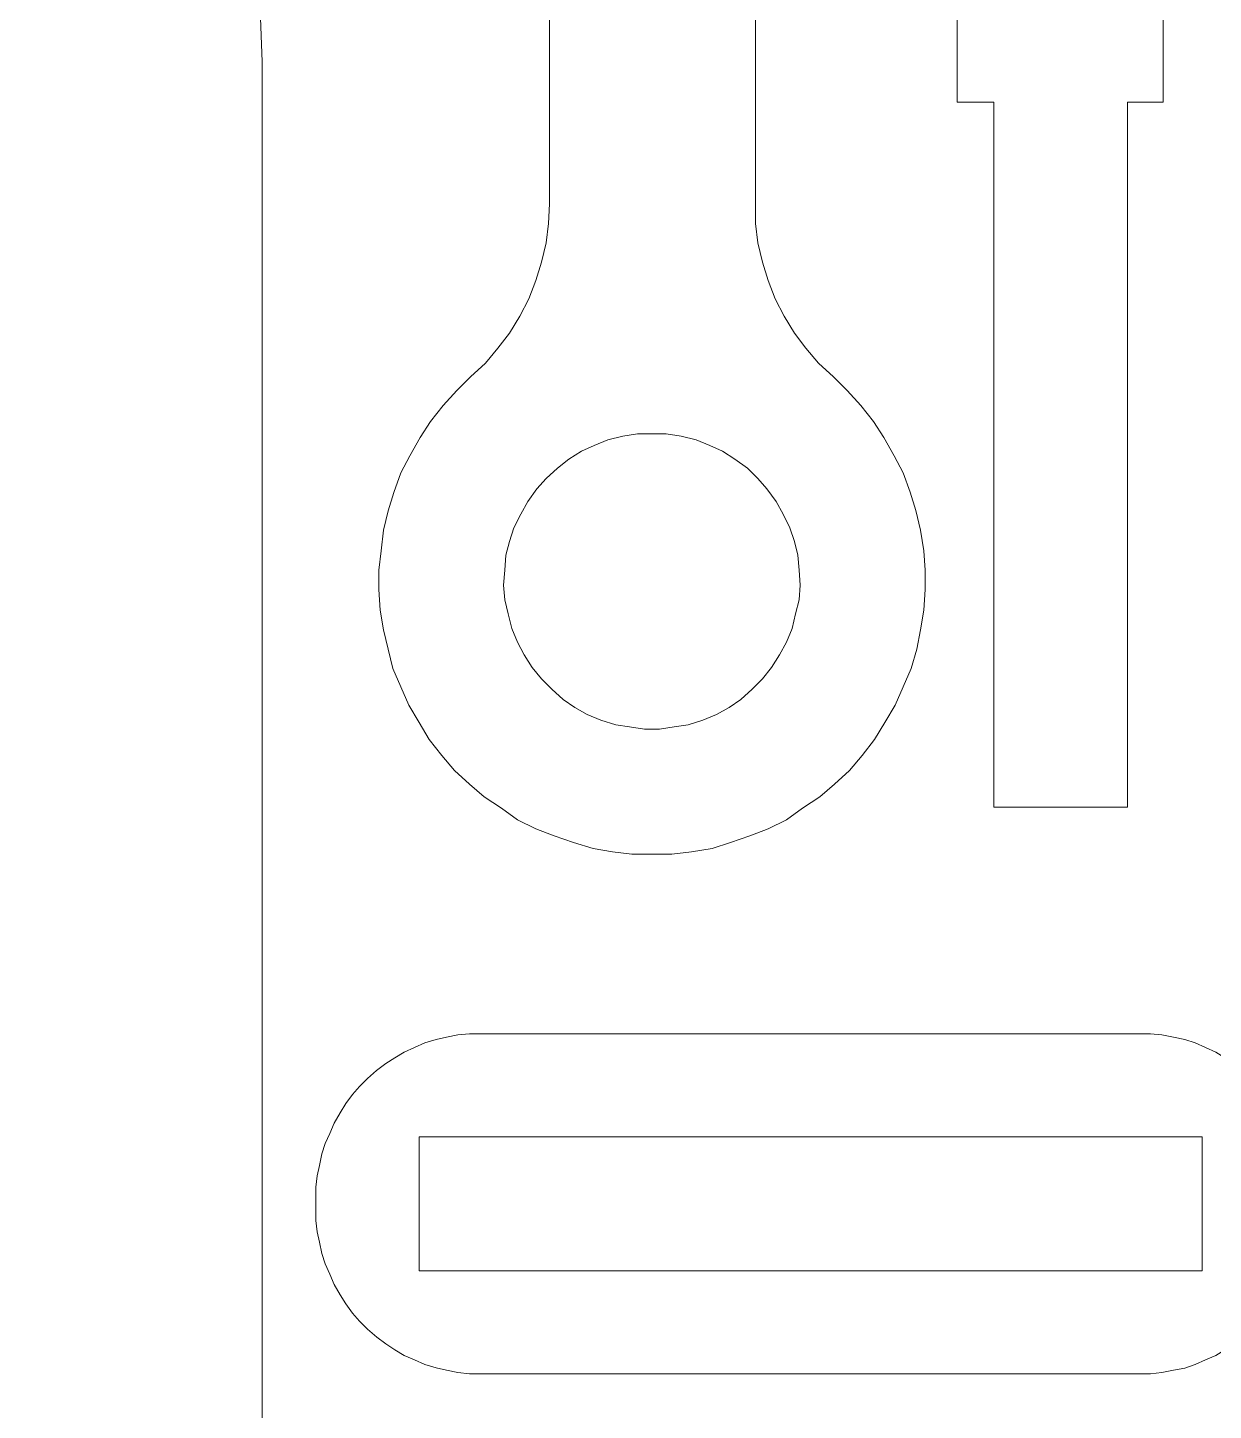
# Model space of a CAD drawing. Header units: millimetres. Extents: x -458 to -145, y 20 to 213.
# Drawn here: x -196.59 to -169.19, y 135.2 to 167.16 of the extents above; entities that cross this region are included whole.
import ezdxf

# ---------------------------------------------------------------- set-up
doc = ezdxf.new("R2010")
doc.units = ezdxf.units.MM
doc.header["$MEASUREMENT"] = 0
doc.layers.add('Layer 1', color=7, linetype='Continuous')

msp = doc.modelspace()

# ---------------------------------------------------------------- linework, layer by layer
at = {"layer": 'Layer 1', "lineweight": 0}
for points, knots in [([(-191.1739, 166.3707), (-191.1739, 166.3707), (-191.2797, 169.2285), (-191.2797, 169.2285), (-191.2797, 169.2285), (-191.2797, 169.2285), (-191.5972, 172.0593), (-191.5972, 172.0593), (-191.5972, 172.0593), (-191.5972, 172.0593), (-192.0994, 174.8641), (-192.0994, 174.8641), (-192.0994, 174.8641), (-192.0994, 174.8641), (-192.7878, 177.6422), (-192.7878, 177.6422), (-192.7878, 177.6422), (-192.7878, 177.6422), (-193.7138, 180.341), (-193.7138, 180.341), (-193.7138, 180.341), (-193.7138, 180.341), (-194.7986, 182.9868), (-194.7986, 182.9868), (-194.7986, 182.9868), (-194.7986, 182.9868), (-196.0686, 185.5268), (-196.0686, 185.5268), (-196.0686, 185.5268), (-196.0686, 185.5268), (-197.5238, 187.9874), (-197.5238, 187.9874), (-197.5238, 187.9874), (-197.5238, 187.9874), (-199.1642, 190.3422), (-199.1642, 190.3422), (-199.1642, 190.3422), (-199.1642, 190.3422), (-200.9369, 192.5644), (-200.9369, 192.5644), (-200.9369, 192.5644), (-200.9369, 192.5644), (-202.8948, 194.6546), (-202.8948, 194.6546), (-202.8948, 194.6546), (-202.8948, 194.6546), (-204.9845, 196.5861), (-204.9845, 196.5861), (-204.9845, 196.5861), (-204.9845, 196.5861), (-207.207, 198.3853), (-207.207, 198.3853), (-207.207, 198.3853), (-207.207, 198.3853), (-209.5613, 200.0257), (-209.5613, 200.0257), (-209.5613, 200.0257), (-209.5613, 200.0257), (-212.0225, 201.4809), (-212.0225, 201.4809), (-212.0225, 201.4809), (-212.0225, 201.4809), (-214.5625, 202.7509), (-214.5625, 202.7509), (-214.5625, 202.7509), (-214.5625, 202.7509), (-217.2083, 203.836), (-217.2083, 203.836), (-217.2083, 203.836), (-217.2083, 203.836), (-219.9071, 204.7353), (-219.9071, 204.7353), (-219.9071, 204.7353), (-219.9071, 204.7353), (-222.6852, 205.4497), (-222.6852, 205.4497), (-222.6852, 205.4497), (-222.6852, 205.4497), (-225.4898, 205.9524), (-225.4898, 205.9524), (-225.4898, 205.9524), (-225.4898, 205.9524), (-228.3208, 206.2699), (-228.3208, 206.2699), (-228.3208, 206.2699), (-228.3208, 206.2699), (-231.1783, 206.3757), (-231.1783, 206.3757)], [0, 0, 0, 0, 0.0434783, 0.0434783, 0.0434783, 0.0434783, 0.0869565, 0.0869565, 0.0869565, 0.0869565, 0.1304348, 0.1304348, 0.1304348, 0.1304348, 0.173913, 0.173913, 0.173913, 0.173913, 0.2173913, 0.2173913, 0.2173913, 0.2173913, 0.2608696, 0.2608696, 0.2608696, 0.2608696, 0.3043478, 0.3043478, 0.3043478, 0.3043478, 0.3478261, 0.3478261, 0.3478261, 0.3478261, 0.3913043, 0.3913043, 0.3913043, 0.3913043, 0.4347826, 0.4347826, 0.4347826, 0.4347826, 0.4782609, 0.4782609, 0.4782609, 0.4782609, 0.5217391, 0.5217391, 0.5217391, 0.5217391, 0.5652174, 0.5652174, 0.5652174, 0.5652174, 0.6086957, 0.6086957, 0.6086957, 0.6086957, 0.6521739, 0.6521739, 0.6521739, 0.6521739, 0.6956522, 0.6956522, 0.6956522, 0.6956522, 0.7391304, 0.7391304, 0.7391304, 0.7391304, 0.7826087, 0.7826087, 0.7826087, 0.7826087, 0.826087, 0.826087, 0.826087, 0.826087, 0.8695652, 0.8695652, 0.8695652, 0.8695652, 0.9130435, 0.9130435, 0.9130435, 0.9130435, 1, 1, 1, 1]), ([(-184.5331, 163.0901), (-184.5331, 163.0901), (-184.5596, 162.6403), (-184.5596, 162.6403), (-184.5596, 162.6403), (-184.5596, 162.6403), (-184.6123, 162.1905), (-184.6123, 162.1905), (-184.6123, 162.1905), (-184.6123, 162.1905), (-184.7181, 161.7407), (-184.7181, 161.7407), (-184.7181, 161.7407), (-184.7181, 161.7407), (-184.8504, 161.3174), (-184.8504, 161.3174), (-184.8504, 161.3174), (-184.8504, 161.3174), (-185.0092, 160.8938), (-185.0092, 160.8938), (-185.0092, 160.8938), (-185.0092, 160.8938), (-185.2211, 160.4969), (-185.2211, 160.4969), (-185.2211, 160.4969), (-185.2211, 160.4969), (-185.4592, 160.1), (-185.4592, 160.1), (-185.4592, 160.1), (-185.4592, 160.1), (-185.7238, 159.756), (-185.7238, 159.756), (-185.7238, 159.756), (-185.7238, 159.756), (-186.0148, 159.412), (-186.0148, 159.412), (-186.0148, 159.412), (-186.0148, 159.412), (-186.3585, 159.0945), (-186.3585, 159.0945)], [0, 0, 0, 0, 0.0909091, 0.0909091, 0.0909091, 0.0909091, 0.1818182, 0.1818182, 0.1818182, 0.1818182, 0.2727273, 0.2727273, 0.2727273, 0.2727273, 0.3636364, 0.3636364, 0.3636364, 0.3636364, 0.4545455, 0.4545455, 0.4545455, 0.4545455, 0.5454545, 0.5454545, 0.5454545, 0.5454545, 0.6363636, 0.6363636, 0.6363636, 0.6363636, 0.7272727, 0.7272727, 0.7272727, 0.7272727, 0.8181818, 0.8181818, 0.8181818, 0.8181818, 1, 1, 1, 1]), ([(-177.9712, 159.0949), (-177.9712, 159.0949), (-178.3154, 159.4124), (-178.3154, 159.4124), (-178.3154, 159.4124), (-178.3154, 159.4124), (-178.6064, 159.7564), (-178.6064, 159.7564), (-178.6064, 159.7564), (-178.6064, 159.7564), (-178.871, 160.1004), (-178.871, 160.1004), (-178.871, 160.1004), (-178.871, 160.1004), (-179.1091, 160.4973), (-179.1091, 160.4973), (-179.1091, 160.4973), (-179.1091, 160.4973), (-179.3205, 160.8942), (-179.3205, 160.8942), (-179.3205, 160.8942), (-179.3205, 160.8942), (-179.4793, 161.3178), (-179.4793, 161.3178), (-179.4793, 161.3178), (-179.4793, 161.3178), (-179.6116, 161.7411), (-179.6116, 161.7411), (-179.6116, 161.7411), (-179.6116, 161.7411), (-179.7174, 162.1909), (-179.7174, 162.1909), (-179.7174, 162.1909), (-179.7174, 162.1909), (-179.7706, 162.6407), (-179.7706, 162.6407), (-179.7706, 162.6407), (-179.7706, 162.6407), (-179.7706, 163.0905), (-179.7706, 163.0905)], [0, 0, 0, 0, 0.0909091, 0.0909091, 0.0909091, 0.0909091, 0.1818182, 0.1818182, 0.1818182, 0.1818182, 0.2727273, 0.2727273, 0.2727273, 0.2727273, 0.3636364, 0.3636364, 0.3636364, 0.3636364, 0.4545455, 0.4545455, 0.4545455, 0.4545455, 0.5454545, 0.5454545, 0.5454545, 0.5454545, 0.6363636, 0.6363636, 0.6363636, 0.6363636, 0.7272727, 0.7272727, 0.7272727, 0.7272727, 0.8181818, 0.8181818, 0.8181818, 0.8181818, 1, 1, 1, 1]), ([(-186.3582, 159.0949), (-186.3582, 159.0949), (-186.6757, 158.7774), (-186.6757, 158.7774), (-186.6757, 158.7774), (-186.6757, 158.7774), (-186.9929, 158.4334), (-186.9929, 158.4334), (-186.9929, 158.4334), (-186.9929, 158.4334), (-187.2842, 158.0632), (-187.2842, 158.0632), (-187.2842, 158.0632), (-187.2842, 158.0632), (-187.5221, 157.6928), (-187.5221, 157.6928), (-187.5221, 157.6928), (-187.5221, 157.6928), (-187.7602, 157.2695), (-187.7602, 157.2695), (-187.7602, 157.2695), (-187.7602, 157.2695), (-187.9721, 156.8726), (-187.9721, 156.8726), (-187.9721, 156.8726), (-187.9721, 156.8726), (-188.1309, 156.4228), (-188.1309, 156.4228), (-188.1309, 156.4228), (-188.1309, 156.4228), (-188.2632, 155.9992), (-188.2632, 155.9992), (-188.2632, 155.9992), (-188.2632, 155.9992), (-188.369, 155.5497), (-188.369, 155.5497), (-188.369, 155.5497), (-188.369, 155.5497), (-188.4217, 155.0732), (-188.4217, 155.0732), (-188.4217, 155.0732), (-188.4217, 155.0732), (-188.4741, 154.6237), (-188.4741, 154.6237), (-188.4741, 154.6237), (-188.4741, 154.6237), (-188.4741, 154.1739), (-188.4741, 154.1739), (-188.4741, 154.1739), (-188.4741, 154.1739), (-188.4476, 153.6976), (-188.4476, 153.6976), (-188.4476, 153.6976), (-188.4476, 153.6976), (-188.3685, 153.2478), (-188.3685, 153.2478), (-188.3685, 153.2478), (-188.3685, 153.2478), (-188.2627, 152.798), (-188.2627, 152.798), (-188.2627, 152.798), (-188.2627, 152.798), (-188.1571, 152.3482), (-188.1571, 152.3482), (-188.1571, 152.3482), (-188.1571, 152.3482), (-187.9722, 151.9249), (-187.9722, 151.9249), (-187.9722, 151.9249), (-187.9722, 151.9249), (-187.7867, 151.5013), (-187.7867, 151.5013), (-187.7867, 151.5013), (-187.7867, 151.5013), (-187.5488, 151.1044), (-187.5488, 151.1044), (-187.5488, 151.1044), (-187.5488, 151.1044), (-187.3112, 150.7075), (-187.3112, 150.7075), (-187.3112, 150.7075), (-187.3112, 150.7075), (-187.0196, 150.3373), (-187.0196, 150.3373), (-187.0196, 150.3373), (-187.0196, 150.3373), (-186.7283, 149.9933), (-186.7283, 149.9933), (-186.7283, 149.9933), (-186.7283, 149.9933), (-186.3846, 149.6758), (-186.3846, 149.6758), (-186.3846, 149.6758), (-186.3846, 149.6758), (-186.0404, 149.3845), (-186.0404, 149.3845), (-186.0404, 149.3845), (-186.0404, 149.3845), (-185.6435, 149.1199), (-185.6435, 149.1199), (-185.6435, 149.1199), (-185.6435, 149.1199), (-185.2731, 148.8553), (-185.2731, 148.8553), (-185.2731, 148.8553), (-185.2731, 148.8553), (-184.8498, 148.6436), (-184.8498, 148.6436), (-184.8498, 148.6436), (-184.8498, 148.6436), (-184.4262, 148.4848), (-184.4262, 148.4848), (-184.4262, 148.4848), (-184.4262, 148.4848), (-183.9761, 148.3258), (-183.9761, 148.3258), (-183.9761, 148.3258), (-183.9761, 148.3258), (-183.5268, 148.1935), (-183.5268, 148.1935), (-183.5268, 148.1935), (-183.5268, 148.1935), (-183.0773, 148.1141), (-183.0773, 148.1141), (-183.0773, 148.1141), (-183.0773, 148.1141), (-182.6272, 148.0612), (-182.6272, 148.0612), (-182.6272, 148.0612), (-182.6272, 148.0612), (-182.1519, 148.0615), (-182.1519, 148.0615), (-182.1519, 148.0615), (-182.1519, 148.0615), (-181.7018, 148.0615), (-181.7018, 148.0615), (-181.7018, 148.0615), (-181.7018, 148.0615), (-181.2523, 148.1144), (-181.2523, 148.1144), (-181.2523, 148.1144), (-181.2523, 148.1144), (-180.7758, 148.1938), (-180.7758, 148.1938), (-180.7758, 148.1938), (-180.7758, 148.1938), (-180.3525, 148.3261), (-180.3525, 148.3261), (-180.3525, 148.3261), (-180.3525, 148.3261), (-179.903, 148.4851), (-179.903, 148.4851), (-179.903, 148.4851), (-179.903, 148.4851), (-179.4791, 148.6439), (-179.4791, 148.6439), (-179.4791, 148.6439), (-179.4791, 148.6439), (-179.0555, 148.8556), (-179.0555, 148.8556), (-179.0555, 148.8556), (-179.0555, 148.8556), (-178.6853, 149.1202), (-178.6853, 149.1202), (-178.6853, 149.1202), (-178.6853, 149.1202), (-178.2884, 149.3848), (-178.2884, 149.3848), (-178.2884, 149.3848), (-178.2884, 149.3848), (-177.9444, 149.6761), (-177.9444, 149.6761), (-177.9444, 149.6761), (-177.9444, 149.6761), (-177.6002, 149.9936), (-177.6002, 149.9936), (-177.6002, 149.9936), (-177.6002, 149.9936), (-177.3092, 150.3376), (-177.3092, 150.3376), (-177.3092, 150.3376), (-177.3092, 150.3376), (-177.0179, 150.7078), (-177.0179, 150.7078), (-177.0179, 150.7078), (-177.0179, 150.7078), (-176.78, 151.1047), (-176.78, 151.1047), (-176.78, 151.1047), (-176.78, 151.1047), (-176.5419, 151.5016), (-176.5419, 151.5016), (-176.5419, 151.5016), (-176.5419, 151.5016), (-176.357, 151.9252), (-176.357, 151.9252), (-176.357, 151.9252), (-176.357, 151.9252), (-176.1718, 152.3485), (-176.1718, 152.3485), (-176.1718, 152.3485), (-176.1718, 152.3485), (-176.0395, 152.7983), (-176.0395, 152.7983), (-176.0395, 152.7983), (-176.0395, 152.7983), (-175.9601, 153.2481), (-175.9601, 153.2481), (-175.9601, 153.2481), (-175.9601, 153.2481), (-175.8805, 153.6979), (-175.8805, 153.6979), (-175.8805, 153.6979), (-175.8805, 153.6979), (-175.854, 154.1742), (-175.854, 154.1742), (-175.854, 154.1742), (-175.854, 154.1742), (-175.854, 154.624), (-175.854, 154.624), (-175.854, 154.624), (-175.854, 154.624), (-175.8805, 155.0735), (-175.8805, 155.0735), (-175.8805, 155.0735), (-175.8805, 155.0735), (-175.9601, 155.55), (-175.9601, 155.55), (-175.9601, 155.55), (-175.9601, 155.55), (-176.0659, 155.9995), (-176.0659, 155.9995), (-176.0659, 155.9995), (-176.0659, 155.9995), (-176.1982, 156.4231), (-176.1982, 156.4231), (-176.1982, 156.4231), (-176.1982, 156.4231), (-176.357, 156.8729), (-176.357, 156.8729), (-176.357, 156.8729), (-176.357, 156.8729), (-176.5687, 157.2698), (-176.5687, 157.2698), (-176.5687, 157.2698), (-176.5687, 157.2698), (-176.8066, 157.6931), (-176.8066, 157.6931), (-176.8066, 157.6931), (-176.8066, 157.6931), (-177.0447, 158.0635), (-177.0447, 158.0635), (-177.0447, 158.0635), (-177.0447, 158.0635), (-177.3357, 158.4337), (-177.3357, 158.4337), (-177.3357, 158.4337), (-177.3357, 158.4337), (-177.6535, 158.7777), (-177.6535, 158.7777), (-177.6535, 158.7777), (-177.6535, 158.7777), (-177.9707, 159.0952), (-177.9707, 159.0952)], [0, 0, 0, 0, 0.0149254, 0.0149254, 0.0149254, 0.0149254, 0.0298507, 0.0298507, 0.0298507, 0.0298507, 0.0447761, 0.0447761, 0.0447761, 0.0447761, 0.0597015, 0.0597015, 0.0597015, 0.0597015, 0.0746269, 0.0746269, 0.0746269, 0.0746269, 0.0895522, 0.0895522, 0.0895522, 0.0895522, 0.1044776, 0.1044776, 0.1044776, 0.1044776, 0.119403, 0.119403, 0.119403, 0.119403, 0.1343284, 0.1343284, 0.1343284, 0.1343284, 0.1492537, 0.1492537, 0.1492537, 0.1492537, 0.1641791, 0.1641791, 0.1641791, 0.1641791, 0.1791045, 0.1791045, 0.1791045, 0.1791045, 0.1940299, 0.1940299, 0.1940299, 0.1940299, 0.2089552, 0.2089552, 0.2089552, 0.2089552, 0.2238806, 0.2238806, 0.2238806, 0.2238806, 0.238806, 0.238806, 0.238806, 0.238806, 0.2537313, 0.2537313, 0.2537313, 0.2537313, 0.2686567, 0.2686567, 0.2686567, 0.2686567, 0.2835821, 0.2835821, 0.2835821, 0.2835821, 0.2985075, 0.2985075, 0.2985075, 0.2985075, 0.3134328, 0.3134328, 0.3134328, 0.3134328, 0.3283582, 0.3283582, 0.3283582, 0.3283582, 0.3432836, 0.3432836, 0.3432836, 0.3432836, 0.358209, 0.358209, 0.358209, 0.358209, 0.3731343, 0.3731343, 0.3731343, 0.3731343, 0.3880597, 0.3880597, 0.3880597, 0.3880597, 0.4029851, 0.4029851, 0.4029851, 0.4029851, 0.4179104, 0.4179104, 0.4179104, 0.4179104, 0.4328358, 0.4328358, 0.4328358, 0.4328358, 0.4477612, 0.4477612, 0.4477612, 0.4477612, 0.4626866, 0.4626866, 0.4626866, 0.4626866, 0.4776119, 0.4776119, 0.4776119, 0.4776119, 0.4925373, 0.4925373, 0.4925373, 0.4925373, 0.5074627, 0.5074627, 0.5074627, 0.5074627, 0.5223881, 0.5223881, 0.5223881, 0.5223881, 0.5373134, 0.5373134, 0.5373134, 0.5373134, 0.5522388, 0.5522388, 0.5522388, 0.5522388, 0.5671642, 0.5671642, 0.5671642, 0.5671642, 0.5820896, 0.5820896, 0.5820896, 0.5820896, 0.5970149, 0.5970149, 0.5970149, 0.5970149, 0.6119403, 0.6119403, 0.6119403, 0.6119403, 0.6268657, 0.6268657, 0.6268657, 0.6268657, 0.641791, 0.641791, 0.641791, 0.641791, 0.6567164, 0.6567164, 0.6567164, 0.6567164, 0.6716418, 0.6716418, 0.6716418, 0.6716418, 0.6865672, 0.6865672, 0.6865672, 0.6865672, 0.7014925, 0.7014925, 0.7014925, 0.7014925, 0.7164179, 0.7164179, 0.7164179, 0.7164179, 0.7313433, 0.7313433, 0.7313433, 0.7313433, 0.7462687, 0.7462687, 0.7462687, 0.7462687, 0.761194, 0.761194, 0.761194, 0.761194, 0.7761194, 0.7761194, 0.7761194, 0.7761194, 0.7910448, 0.7910448, 0.7910448, 0.7910448, 0.8059701, 0.8059701, 0.8059701, 0.8059701, 0.8208955, 0.8208955, 0.8208955, 0.8208955, 0.8358209, 0.8358209, 0.8358209, 0.8358209, 0.8507463, 0.8507463, 0.8507463, 0.8507463, 0.8656716, 0.8656716, 0.8656716, 0.8656716, 0.880597, 0.880597, 0.880597, 0.880597, 0.8955224, 0.8955224, 0.8955224, 0.8955224, 0.9104478, 0.9104478, 0.9104478, 0.9104478, 0.9253731, 0.9253731, 0.9253731, 0.9253731, 0.9402985, 0.9402985, 0.9402985, 0.9402985, 0.9552239, 0.9552239, 0.9552239, 0.9552239, 0.9701493, 0.9701493, 0.9701493, 0.9701493, 1, 1, 1, 1]), ([(-182.1519, 157.772), (-182.1519, 157.772), (-182.4956, 157.772), (-182.4956, 157.772), (-182.4956, 157.772), (-182.4956, 157.772), (-182.8398, 157.7191), (-182.8398, 157.7191), (-182.8398, 157.7191), (-182.8398, 157.7191), (-183.1835, 157.6397), (-183.1835, 157.6397), (-183.1835, 157.6397), (-183.1835, 157.6397), (-183.5013, 157.5074), (-183.5013, 157.5074), (-183.5013, 157.5074), (-183.5013, 157.5074), (-183.7926, 157.3751), (-183.7926, 157.3751), (-183.7926, 157.3751), (-183.7926, 157.3751), (-184.0836, 157.1899), (-184.0836, 157.1899), (-184.0836, 157.1899), (-184.0836, 157.1899), (-184.3482, 156.9782), (-184.3482, 156.9782), (-184.3482, 156.9782), (-184.3482, 156.9782), (-184.6128, 156.7403), (-184.6128, 156.7403), (-184.6128, 156.7403), (-184.6128, 156.7403), (-184.8247, 156.5022), (-184.8247, 156.5022), (-184.8247, 156.5022), (-184.8247, 156.5022), (-185.0364, 156.2112), (-185.0364, 156.2112), (-185.0364, 156.2112), (-185.0364, 156.2112), (-185.1957, 155.9199), (-185.1957, 155.9199), (-185.1957, 155.9199), (-185.1957, 155.9199), (-185.3545, 155.6024), (-185.3545, 155.6024), (-185.3545, 155.6024), (-185.3545, 155.6024), (-185.4603, 155.2852), (-185.4603, 155.2852), (-185.4603, 155.2852), (-185.4603, 155.2852), (-185.5394, 154.9677), (-185.5394, 154.9677), (-185.5394, 154.9677), (-185.5394, 154.9677), (-185.5659, 154.6237), (-185.5659, 154.6237), (-185.5659, 154.6237), (-185.5659, 154.6237), (-185.5924, 154.2792), (-185.5924, 154.2792), (-185.5924, 154.2792), (-185.5924, 154.2792), (-185.5654, 153.9352), (-185.5654, 153.9352), (-185.5654, 153.9352), (-185.5654, 153.9352), (-185.486, 153.6177), (-185.486, 153.6177), (-185.486, 153.6177), (-185.486, 153.6177), (-185.4064, 153.2737), (-185.4064, 153.2737), (-185.4064, 153.2737), (-185.4064, 153.2737), (-185.2741, 152.9562), (-185.2741, 152.9562), (-185.2741, 152.9562), (-185.2741, 152.9562), (-185.1153, 152.6652), (-185.1153, 152.6652), (-185.1153, 152.6652), (-185.1153, 152.6652), (-184.9304, 152.3742), (-184.9304, 152.3742), (-184.9304, 152.3742), (-184.9304, 152.3742), (-184.7185, 152.1096), (-184.7185, 152.1096), (-184.7185, 152.1096), (-184.7185, 152.1096), (-184.4804, 151.8715), (-184.4804, 151.8715), (-184.4804, 151.8715), (-184.4804, 151.8715), (-184.2158, 151.6334), (-184.2158, 151.6334), (-184.2158, 151.6334), (-184.2158, 151.6334), (-183.9512, 151.4485), (-183.9512, 151.4485), (-183.9512, 151.4485), (-183.9512, 151.4485), (-183.6602, 151.2895), (-183.6602, 151.2895), (-183.6602, 151.2895), (-183.6602, 151.2895), (-183.343, 151.1572), (-183.343, 151.1572), (-183.343, 151.1572), (-183.343, 151.1572), (-182.9988, 151.0516), (-182.9988, 151.0516), (-182.9988, 151.0516), (-182.9988, 151.0516), (-182.6816, 150.9987), (-182.6816, 150.9987), (-182.6816, 150.9987), (-182.6816, 150.9987), (-182.3374, 150.9458), (-182.3374, 150.9458), (-182.3374, 150.9458), (-182.3374, 150.9458), (-181.9926, 150.9458), (-181.9926, 150.9458), (-181.9926, 150.9458), (-181.9926, 150.9458), (-181.6489, 150.9987), (-181.6489, 150.9987), (-181.6489, 150.9987), (-181.6489, 150.9987), (-181.3311, 151.0516), (-181.3311, 151.0516), (-181.3311, 151.0516), (-181.3311, 151.0516), (-180.9874, 151.1572), (-180.9874, 151.1572), (-180.9874, 151.1572), (-180.9874, 151.1572), (-180.6696, 151.2895), (-180.6696, 151.2895), (-180.6696, 151.2895), (-180.6696, 151.2895), (-180.3786, 151.4485), (-180.3786, 151.4485), (-180.3786, 151.4485), (-180.3786, 151.4485), (-180.114, 151.6334), (-180.114, 151.6334), (-180.114, 151.6334), (-180.114, 151.6334), (-179.8494, 151.8715), (-179.8494, 151.8715), (-179.8494, 151.8715), (-179.8494, 151.8715), (-179.6113, 152.1096), (-179.6113, 152.1096), (-179.6113, 152.1096), (-179.6113, 152.1096), (-179.3999, 152.3742), (-179.3999, 152.3742), (-179.3999, 152.3742), (-179.3999, 152.3742), (-179.2144, 152.6652), (-179.2144, 152.6652), (-179.2144, 152.6652), (-179.2144, 152.6652), (-179.0556, 152.9562), (-179.0556, 152.9562), (-179.0556, 152.9562), (-179.0556, 152.9562), (-178.9233, 153.2737), (-178.9233, 153.2737), (-178.9233, 153.2737), (-178.9233, 153.2737), (-178.8442, 153.6177), (-178.8442, 153.6177), (-178.8442, 153.6177), (-178.8442, 153.6177), (-178.7646, 153.9352), (-178.7646, 153.9352), (-178.7646, 153.9352), (-178.7646, 153.9352), (-178.7379, 154.2792), (-178.7379, 154.2792), (-178.7379, 154.2792), (-178.7379, 154.2792), (-178.7646, 154.6234), (-178.7646, 154.6234), (-178.7646, 154.6234), (-178.7646, 154.6234), (-178.7911, 154.9674), (-178.7911, 154.9674), (-178.7911, 154.9674), (-178.7911, 154.9674), (-178.8707, 155.2849), (-178.8707, 155.2849), (-178.8707, 155.2849), (-178.8707, 155.2849), (-178.9765, 155.6021), (-178.9765, 155.6021), (-178.9765, 155.6021), (-178.9765, 155.6021), (-179.1353, 155.9196), (-179.1353, 155.9196), (-179.1353, 155.9196), (-179.1353, 155.9196), (-179.2943, 156.2109), (-179.2943, 156.2109), (-179.2943, 156.2109), (-179.2943, 156.2109), (-179.5062, 156.5019), (-179.5062, 156.5019), (-179.5062, 156.5019), (-179.5062, 156.5019), (-179.7176, 156.74), (-179.7176, 156.74), (-179.7176, 156.74), (-179.7176, 156.74), (-179.9557, 156.9779), (-179.9557, 156.9779), (-179.9557, 156.9779), (-179.9557, 156.9779), (-180.2467, 157.1896), (-180.2467, 157.1896), (-180.2467, 157.1896), (-180.2467, 157.1896), (-180.538, 157.3748), (-180.538, 157.3748), (-180.538, 157.3748), (-180.538, 157.3748), (-180.8296, 157.5071), (-180.8296, 157.5071), (-180.8296, 157.5071), (-180.8296, 157.5071), (-181.1468, 157.6394), (-181.1468, 157.6394), (-181.1468, 157.6394), (-181.1468, 157.6394), (-181.491, 157.7188), (-181.491, 157.7188), (-181.491, 157.7188), (-181.491, 157.7188), (-181.8347, 157.7717), (-181.8347, 157.7717), (-181.8347, 157.7717), (-181.8347, 157.7717), (-182.1519, 157.772), (-182.1519, 157.772)], [0, 0, 0, 0, 0.015625, 0.015625, 0.015625, 0.015625, 0.03125, 0.03125, 0.03125, 0.03125, 0.046875, 0.046875, 0.046875, 0.046875, 0.0625, 0.0625, 0.0625, 0.0625, 0.078125, 0.078125, 0.078125, 0.078125, 0.09375, 0.09375, 0.09375, 0.09375, 0.109375, 0.109375, 0.109375, 0.109375, 0.125, 0.125, 0.125, 0.125, 0.140625, 0.140625, 0.140625, 0.140625, 0.15625, 0.15625, 0.15625, 0.15625, 0.171875, 0.171875, 0.171875, 0.171875, 0.1875, 0.1875, 0.1875, 0.1875, 0.203125, 0.203125, 0.203125, 0.203125, 0.21875, 0.21875, 0.21875, 0.21875, 0.234375, 0.234375, 0.234375, 0.234375, 0.25, 0.25, 0.25, 0.25, 0.265625, 0.265625, 0.265625, 0.265625, 0.28125, 0.28125, 0.28125, 0.28125, 0.296875, 0.296875, 0.296875, 0.296875, 0.3125, 0.3125, 0.3125, 0.3125, 0.328125, 0.328125, 0.328125, 0.328125, 0.34375, 0.34375, 0.34375, 0.34375, 0.359375, 0.359375, 0.359375, 0.359375, 0.375, 0.375, 0.375, 0.375, 0.390625, 0.390625, 0.390625, 0.390625, 0.40625, 0.40625, 0.40625, 0.40625, 0.421875, 0.421875, 0.421875, 0.421875, 0.4375, 0.4375, 0.4375, 0.4375, 0.453125, 0.453125, 0.453125, 0.453125, 0.46875, 0.46875, 0.46875, 0.46875, 0.484375, 0.484375, 0.484375, 0.484375, 0.5, 0.5, 0.5, 0.5, 0.515625, 0.515625, 0.515625, 0.515625, 0.53125, 0.53125, 0.53125, 0.53125, 0.546875, 0.546875, 0.546875, 0.546875, 0.5625, 0.5625, 0.5625, 0.5625, 0.578125, 0.578125, 0.578125, 0.578125, 0.59375, 0.59375, 0.59375, 0.59375, 0.609375, 0.609375, 0.609375, 0.609375, 0.625, 0.625, 0.625, 0.625, 0.640625, 0.640625, 0.640625, 0.640625, 0.65625, 0.65625, 0.65625, 0.65625, 0.671875, 0.671875, 0.671875, 0.671875, 0.6875, 0.6875, 0.6875, 0.6875, 0.703125, 0.703125, 0.703125, 0.703125, 0.71875, 0.71875, 0.71875, 0.71875, 0.734375, 0.734375, 0.734375, 0.734375, 0.75, 0.75, 0.75, 0.75, 0.765625, 0.765625, 0.765625, 0.765625, 0.78125, 0.78125, 0.78125, 0.78125, 0.796875, 0.796875, 0.796875, 0.796875, 0.8125, 0.8125, 0.8125, 0.8125, 0.828125, 0.828125, 0.828125, 0.828125, 0.84375, 0.84375, 0.84375, 0.84375, 0.859375, 0.859375, 0.859375, 0.859375, 0.875, 0.875, 0.875, 0.875, 0.890625, 0.890625, 0.890625, 0.890625, 0.90625, 0.90625, 0.90625, 0.90625, 0.921875, 0.921875, 0.921875, 0.921875, 0.9375, 0.9375, 0.9375, 0.9375, 0.953125, 0.953125, 0.953125, 0.953125, 0.96875, 0.96875, 0.96875, 0.96875, 1, 1, 1, 1]), ([(-186.1204, 143.9073), (-186.1204, 143.9073), (-186.385, 143.9073), (-186.385, 143.9073), (-186.385, 143.9073), (-186.385, 143.9073), (-186.6496, 143.8808), (-186.6496, 143.8808), (-186.6496, 143.8808), (-186.6496, 143.8808), (-186.9142, 143.8279), (-186.9142, 143.8279), (-186.9142, 143.8279), (-186.9142, 143.8279), (-187.1523, 143.775), (-187.1523, 143.775), (-187.1523, 143.775), (-187.1523, 143.775), (-187.4169, 143.6956), (-187.4169, 143.6956), (-187.4169, 143.6956), (-187.4169, 143.6956), (-187.6545, 143.5898), (-187.6545, 143.5898), (-187.6545, 143.5898), (-187.6545, 143.5898), (-187.8926, 143.484), (-187.8926, 143.484), (-187.8926, 143.484), (-187.8926, 143.484), (-188.1043, 143.3517), (-188.1043, 143.3517), (-188.1043, 143.3517), (-188.1043, 143.3517), (-188.316, 143.2194), (-188.316, 143.2194), (-188.316, 143.2194), (-188.316, 143.2194), (-188.5279, 143.0606), (-188.5279, 143.0606), (-188.5279, 143.0606), (-188.5279, 143.0606), (-188.7398, 142.8754), (-188.7398, 142.8754), (-188.7398, 142.8754), (-188.7398, 142.8754), (-188.9247, 142.6902), (-188.9247, 142.6902), (-188.9247, 142.6902), (-188.9247, 142.6902), (-189.0837, 142.505), (-189.0837, 142.505), (-189.0837, 142.505), (-189.0837, 142.505), (-189.2425, 142.2933), (-189.2425, 142.2933), (-189.2425, 142.2933), (-189.2425, 142.2933), (-189.3748, 142.0816), (-189.3748, 142.0816), (-189.3748, 142.0816), (-189.3748, 142.0816), (-189.5071, 141.8435), (-189.5071, 141.8435), (-189.5071, 141.8435), (-189.5071, 141.8435), (-189.6129, 141.6054), (-189.6129, 141.6054), (-189.6129, 141.6054), (-189.6129, 141.6054), (-189.7185, 141.3673), (-189.7185, 141.3673), (-189.7185, 141.3673), (-189.7185, 141.3673), (-189.7981, 141.1292), (-189.7981, 141.1292), (-189.7981, 141.1292), (-189.7981, 141.1292), (-189.8508, 140.8646), (-189.8508, 140.8646), (-189.8508, 140.8646), (-189.8508, 140.8646), (-189.9035, 140.6265), (-189.9035, 140.6265), (-189.9035, 140.6265), (-189.9035, 140.6265), (-189.9305, 140.3619), (-189.9305, 140.3619), (-189.9305, 140.3619), (-189.9305, 140.3619), (-189.9305, 140.0973), (-189.9305, 140.0973)], [0, 0, 0, 0, 0.0416667, 0.0416667, 0.0416667, 0.0416667, 0.0833333, 0.0833333, 0.0833333, 0.0833333, 0.125, 0.125, 0.125, 0.125, 0.1666667, 0.1666667, 0.1666667, 0.1666667, 0.2083333, 0.2083333, 0.2083333, 0.2083333, 0.25, 0.25, 0.25, 0.25, 0.2916667, 0.2916667, 0.2916667, 0.2916667, 0.3333333, 0.3333333, 0.3333333, 0.3333333, 0.375, 0.375, 0.375, 0.375, 0.4166667, 0.4166667, 0.4166667, 0.4166667, 0.4583333, 0.4583333, 0.4583333, 0.4583333, 0.5, 0.5, 0.5, 0.5, 0.5416667, 0.5416667, 0.5416667, 0.5416667, 0.5833333, 0.5833333, 0.5833333, 0.5833333, 0.625, 0.625, 0.625, 0.625, 0.6666667, 0.6666667, 0.6666667, 0.6666667, 0.7083333, 0.7083333, 0.7083333, 0.7083333, 0.75, 0.75, 0.75, 0.75, 0.7916667, 0.7916667, 0.7916667, 0.7916667, 0.8333333, 0.8333333, 0.8333333, 0.8333333, 0.875, 0.875, 0.875, 0.875, 0.9166667, 0.9166667, 0.9166667, 0.9166667, 1, 1, 1, 1]), ([(-167.0704, 140.0973), (-167.0704, 140.0973), (-167.0969, 140.3619), (-167.0969, 140.3619), (-167.0969, 140.3619), (-167.0969, 140.3619), (-167.1239, 140.6265), (-167.1239, 140.6265), (-167.1239, 140.6265), (-167.1239, 140.6265), (-167.1504, 140.8646), (-167.1504, 140.8646), (-167.1504, 140.8646), (-167.1504, 140.8646), (-167.2298, 141.1292), (-167.2298, 141.1292), (-167.2298, 141.1292), (-167.2298, 141.1292), (-167.3097, 141.3673), (-167.3097, 141.3673), (-167.3097, 141.3673), (-167.3097, 141.3673), (-167.3891, 141.6054), (-167.3891, 141.6054), (-167.3891, 141.6054), (-167.3891, 141.6054), (-167.4944, 141.8435), (-167.4944, 141.8435), (-167.4944, 141.8435), (-167.4944, 141.8435), (-167.6267, 142.0816), (-167.6267, 142.0816), (-167.6267, 142.0816), (-167.6267, 142.0816), (-167.786, 142.2933), (-167.786, 142.2933), (-167.786, 142.2933), (-167.786, 142.2933), (-167.9448, 142.505), (-167.9448, 142.505), (-167.9448, 142.505), (-167.9448, 142.505), (-168.1041, 142.6902), (-168.1041, 142.6902), (-168.1041, 142.6902), (-168.1041, 142.6902), (-168.2888, 142.8754), (-168.2888, 142.8754), (-168.2888, 142.8754), (-168.2888, 142.8754), (-168.474, 143.0606), (-168.474, 143.0606), (-168.474, 143.0606), (-168.474, 143.0606), (-168.6857, 143.2194), (-168.6857, 143.2194), (-168.6857, 143.2194), (-168.6857, 143.2194), (-168.9238, 143.3517), (-168.9238, 143.3517), (-168.9238, 143.3517), (-168.9238, 143.3517), (-169.1355, 143.484), (-169.1355, 143.484), (-169.1355, 143.484), (-169.1355, 143.484), (-169.3736, 143.5898), (-169.3736, 143.5898), (-169.3736, 143.5898), (-169.3736, 143.5898), (-169.6112, 143.6956), (-169.6112, 143.6956), (-169.6112, 143.6956), (-169.6112, 143.6956), (-169.8493, 143.775), (-169.8493, 143.775), (-169.8493, 143.775), (-169.8493, 143.775), (-170.1139, 143.8279), (-170.1139, 143.8279), (-170.1139, 143.8279), (-170.1139, 143.8279), (-170.3785, 143.8808), (-170.3785, 143.8808), (-170.3785, 143.8808), (-170.3785, 143.8808), (-170.6431, 143.9073), (-170.6431, 143.9073), (-170.6431, 143.9073), (-170.6431, 143.9073), (-170.8809, 143.9073), (-170.8809, 143.9073)], [0, 0, 0, 0, 0.0416667, 0.0416667, 0.0416667, 0.0416667, 0.0833333, 0.0833333, 0.0833333, 0.0833333, 0.125, 0.125, 0.125, 0.125, 0.1666667, 0.1666667, 0.1666667, 0.1666667, 0.2083333, 0.2083333, 0.2083333, 0.2083333, 0.25, 0.25, 0.25, 0.25, 0.2916667, 0.2916667, 0.2916667, 0.2916667, 0.3333333, 0.3333333, 0.3333333, 0.3333333, 0.375, 0.375, 0.375, 0.375, 0.4166667, 0.4166667, 0.4166667, 0.4166667, 0.4583333, 0.4583333, 0.4583333, 0.4583333, 0.5, 0.5, 0.5, 0.5, 0.5416667, 0.5416667, 0.5416667, 0.5416667, 0.5833333, 0.5833333, 0.5833333, 0.5833333, 0.625, 0.625, 0.625, 0.625, 0.6666667, 0.6666667, 0.6666667, 0.6666667, 0.7083333, 0.7083333, 0.7083333, 0.7083333, 0.75, 0.75, 0.75, 0.75, 0.7916667, 0.7916667, 0.7916667, 0.7916667, 0.8333333, 0.8333333, 0.8333333, 0.8333333, 0.875, 0.875, 0.875, 0.875, 0.9166667, 0.9166667, 0.9166667, 0.9166667, 1, 1, 1, 1]), ([(-189.9304, 139.8592), (-189.9304, 139.8592), (-189.9304, 139.5946), (-189.9304, 139.5946), (-189.9304, 139.5946), (-189.9304, 139.5946), (-189.9034, 139.33), (-189.9034, 139.33), (-189.9034, 139.33), (-189.9034, 139.33), (-189.8505, 139.0919), (-189.8505, 139.0919), (-189.8505, 139.0919), (-189.8505, 139.0919), (-189.7981, 138.8273), (-189.7981, 138.8273), (-189.7981, 138.8273), (-189.7981, 138.8273), (-189.7182, 138.5892), (-189.7182, 138.5892), (-189.7182, 138.5892), (-189.7182, 138.5892), (-189.6129, 138.3511), (-189.6129, 138.3511), (-189.6129, 138.3511), (-189.6129, 138.3511), (-189.5071, 138.1132), (-189.5071, 138.1132), (-189.5071, 138.1132), (-189.5071, 138.1132), (-189.3748, 137.8753), (-189.3748, 137.8753), (-189.3748, 137.8753), (-189.3748, 137.8753), (-189.2425, 137.6634), (-189.2425, 137.6634), (-189.2425, 137.6634), (-189.2425, 137.6634), (-189.0837, 137.4517), (-189.0837, 137.4517), (-189.0837, 137.4517), (-189.0837, 137.4517), (-188.9244, 137.2665), (-188.9244, 137.2665), (-188.9244, 137.2665), (-188.9244, 137.2665), (-188.7397, 137.0816), (-188.7397, 137.0816), (-188.7397, 137.0816), (-188.7397, 137.0816), (-188.5275, 136.8961), (-188.5275, 136.8961), (-188.5275, 136.8961), (-188.5275, 136.8961), (-188.3158, 136.7373), (-188.3158, 136.7373), (-188.3158, 136.7373), (-188.3158, 136.7373), (-188.1041, 136.605), (-188.1041, 136.605), (-188.1041, 136.605), (-188.1041, 136.605), (-187.8924, 136.4727), (-187.8924, 136.4727), (-187.8924, 136.4727), (-187.8924, 136.4727), (-187.6543, 136.3669), (-187.6543, 136.3669), (-187.6543, 136.3669), (-187.6543, 136.3669), (-187.4164, 136.2613), (-187.4164, 136.2613), (-187.4164, 136.2613), (-187.4164, 136.2613), (-187.1518, 136.1819), (-187.1518, 136.1819), (-187.1518, 136.1819), (-187.1518, 136.1819), (-186.9139, 136.129), (-186.9139, 136.129), (-186.9139, 136.129), (-186.9139, 136.129), (-186.6493, 136.0761), (-186.6493, 136.0761), (-186.6493, 136.0761), (-186.6493, 136.0761), (-186.3847, 136.0496), (-186.3847, 136.0496), (-186.3847, 136.0496), (-186.3847, 136.0496), (-186.1204, 136.0497), (-186.1204, 136.0497)], [0, 0, 0, 0, 0.0416667, 0.0416667, 0.0416667, 0.0416667, 0.0833333, 0.0833333, 0.0833333, 0.0833333, 0.125, 0.125, 0.125, 0.125, 0.1666667, 0.1666667, 0.1666667, 0.1666667, 0.2083333, 0.2083333, 0.2083333, 0.2083333, 0.25, 0.25, 0.25, 0.25, 0.2916667, 0.2916667, 0.2916667, 0.2916667, 0.3333333, 0.3333333, 0.3333333, 0.3333333, 0.375, 0.375, 0.375, 0.375, 0.4166667, 0.4166667, 0.4166667, 0.4166667, 0.4583333, 0.4583333, 0.4583333, 0.4583333, 0.5, 0.5, 0.5, 0.5, 0.5416667, 0.5416667, 0.5416667, 0.5416667, 0.5833333, 0.5833333, 0.5833333, 0.5833333, 0.625, 0.625, 0.625, 0.625, 0.6666667, 0.6666667, 0.6666667, 0.6666667, 0.7083333, 0.7083333, 0.7083333, 0.7083333, 0.75, 0.75, 0.75, 0.75, 0.7916667, 0.7916667, 0.7916667, 0.7916667, 0.8333333, 0.8333333, 0.8333333, 0.8333333, 0.875, 0.875, 0.875, 0.875, 0.9166667, 0.9166667, 0.9166667, 0.9166667, 1, 1, 1, 1]), ([(-170.8804, 136.0492), (-170.8804, 136.0492), (-170.6423, 136.0492), (-170.6423, 136.0492), (-170.6423, 136.0492), (-170.6423, 136.0492), (-170.3777, 136.0757), (-170.3777, 136.0757), (-170.3777, 136.0757), (-170.3777, 136.0757), (-170.1131, 136.1286), (-170.1131, 136.1286), (-170.1131, 136.1286), (-170.1131, 136.1286), (-169.8485, 136.1815), (-169.8485, 136.1815), (-169.8485, 136.1815), (-169.8485, 136.1815), (-169.6104, 136.2609), (-169.6104, 136.2609), (-169.6104, 136.2609), (-169.6104, 136.2609), (-169.3728, 136.3665), (-169.3728, 136.3665), (-169.3728, 136.3665), (-169.3728, 136.3665), (-169.1347, 136.4723), (-169.1347, 136.4723), (-169.1347, 136.4723), (-169.1347, 136.4723), (-168.923, 136.6046), (-168.923, 136.6046), (-168.923, 136.6046), (-168.923, 136.6046), (-168.6849, 136.7369), (-168.6849, 136.7369), (-168.6849, 136.7369), (-168.6849, 136.7369), (-168.4732, 136.8957), (-168.4732, 136.8957), (-168.4732, 136.8957), (-168.4732, 136.8957), (-168.288, 137.0812), (-168.288, 137.0812), (-168.288, 137.0812), (-168.288, 137.0812), (-168.1031, 137.2661), (-168.1031, 137.2661), (-168.1031, 137.2661), (-168.1031, 137.2661), (-167.9441, 137.4513), (-167.9441, 137.4513), (-167.9441, 137.4513), (-167.9441, 137.4513), (-167.7853, 137.663), (-167.7853, 137.663), (-167.7853, 137.663), (-167.7853, 137.663), (-167.626, 137.8749), (-167.626, 137.8749), (-167.626, 137.8749), (-167.626, 137.8749), (-167.4937, 138.1128), (-167.4937, 138.1128), (-167.4937, 138.1128), (-167.4937, 138.1128), (-167.3884, 138.3507), (-167.3884, 138.3507), (-167.3884, 138.3507), (-167.3884, 138.3507), (-167.309, 138.5888), (-167.309, 138.5888), (-167.309, 138.5888), (-167.309, 138.5888), (-167.2291, 138.8269), (-167.2291, 138.8269), (-167.2291, 138.8269), (-167.2291, 138.8269), (-167.1497, 139.0915), (-167.1497, 139.0915), (-167.1497, 139.0915), (-167.1497, 139.0915), (-167.1232, 139.3296), (-167.1232, 139.3296), (-167.1232, 139.3296), (-167.1232, 139.3296), (-167.0962, 139.5942), (-167.0962, 139.5942), (-167.0962, 139.5942), (-167.0962, 139.5942), (-167.0697, 139.8588), (-167.0697, 139.8588)], [0, 0, 0, 0, 0.0416667, 0.0416667, 0.0416667, 0.0416667, 0.0833333, 0.0833333, 0.0833333, 0.0833333, 0.125, 0.125, 0.125, 0.125, 0.1666667, 0.1666667, 0.1666667, 0.1666667, 0.2083333, 0.2083333, 0.2083333, 0.2083333, 0.25, 0.25, 0.25, 0.25, 0.2916667, 0.2916667, 0.2916667, 0.2916667, 0.3333333, 0.3333333, 0.3333333, 0.3333333, 0.375, 0.375, 0.375, 0.375, 0.4166667, 0.4166667, 0.4166667, 0.4166667, 0.4583333, 0.4583333, 0.4583333, 0.4583333, 0.5, 0.5, 0.5, 0.5, 0.5416667, 0.5416667, 0.5416667, 0.5416667, 0.5833333, 0.5833333, 0.5833333, 0.5833333, 0.625, 0.625, 0.625, 0.625, 0.6666667, 0.6666667, 0.6666667, 0.6666667, 0.7083333, 0.7083333, 0.7083333, 0.7083333, 0.75, 0.75, 0.75, 0.75, 0.7916667, 0.7916667, 0.7916667, 0.7916667, 0.8333333, 0.8333333, 0.8333333, 0.8333333, 0.875, 0.875, 0.875, 0.875, 0.9166667, 0.9166667, 0.9166667, 0.9166667, 1, 1, 1, 1])]:
    msp.add_open_spline(points, degree=3, knots=knots, dxfattribs=at)
for points in [[(-175.1135, 180.8696), (-175.1135, 180.8696), (-175.1135, 165.4444), (-175.1135, 165.4444)], [(-170.351, 165.4447), (-170.351, 165.4447), (-170.351, 180.8699), (-170.351, 180.8699)], [(-184.5331, 178.5153), (-184.5331, 178.5153), (-184.5331, 163.0901), (-184.5331, 163.0901)], [(-179.7706, 163.0901), (-179.7706, 163.0901), (-179.7706, 178.5153), (-179.7706, 178.5153)], [(-191.1739, 166.3707), (-191.1739, 166.3707), (-191.1739, 114.433), (-191.1739, 114.433)], [(-175.1135, 165.4447), (-175.1135, 165.4447), (-174.2671, 165.4447), (-174.2671, 165.4447)], [(-174.2671, 165.4447), (-174.2671, 165.4447), (-174.2671, 149.1463), (-174.2671, 149.1463)], [(-171.1717, 165.4447), (-171.1717, 165.4447), (-170.351, 165.4447), (-170.351, 165.4447)], [(-171.1717, 149.1463), (-171.1717, 149.1463), (-171.1717, 165.4446), (-171.1717, 165.4446)], [(-174.2671, 149.1463), (-174.2671, 149.1463), (-171.1717, 149.1463), (-171.1717, 149.1463)], [(-170.8804, 143.9073), (-170.8804, 143.9073), (-186.1204, 143.9073), (-186.1204, 143.9073)], [(-187.5491, 141.5261), (-187.5491, 141.5261), (-187.5491, 138.4305), (-187.5491, 138.4305)], [(-169.4516, 141.5261), (-169.4516, 141.5261), (-187.5491, 141.5261), (-187.5491, 141.5261)], [(-169.4516, 138.4304), (-169.4516, 138.4304), (-169.4516, 141.526), (-169.4516, 141.526)], [(-189.9304, 140.0973), (-189.9304, 140.0973), (-189.9304, 139.8592), (-189.9304, 139.8592)], [(-187.5491, 138.4304), (-187.5491, 138.4304), (-169.4516, 138.4304), (-169.4516, 138.4304)], [(-186.1204, 136.0492), (-186.1204, 136.0492), (-170.8804, 136.0492), (-170.8804, 136.0492)]]:
    msp.add_open_spline(points, degree=3, dxfattribs=at)

doc.saveas('drawing.dxf')
